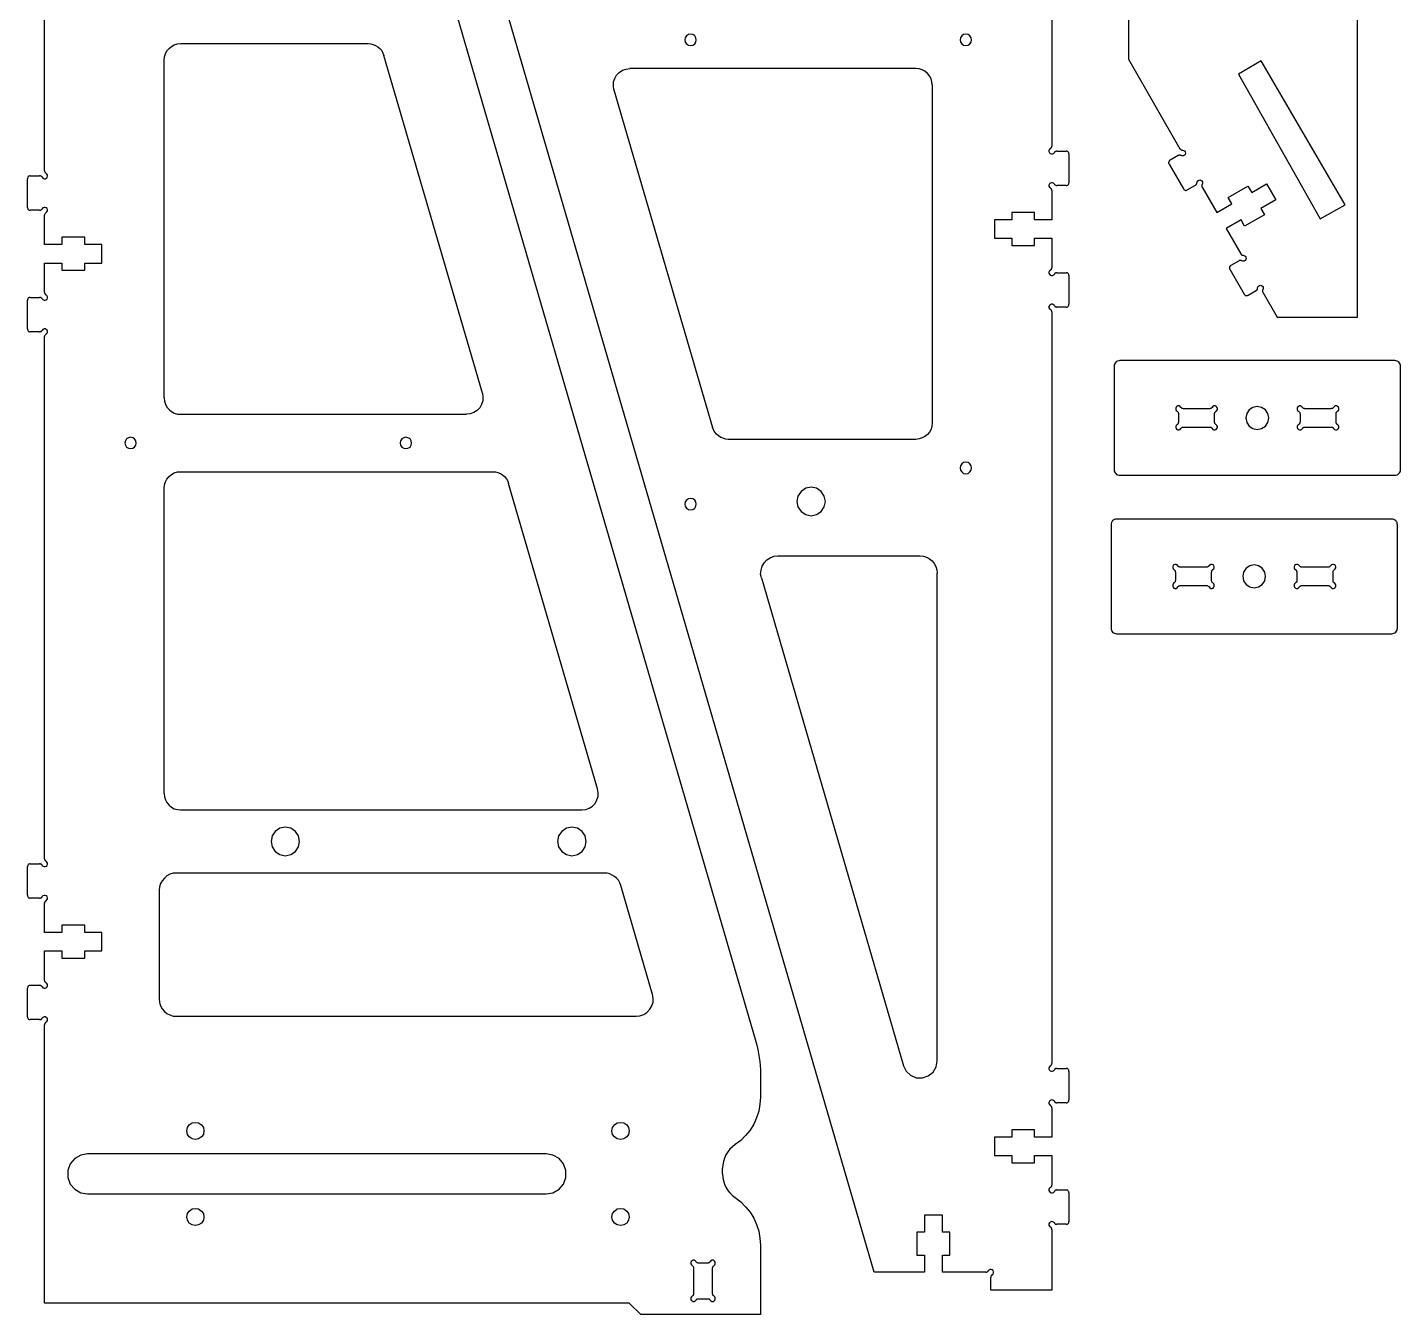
# Model space of a CAD drawing. Header units: inches. Extents: x 205 to 851, y 195 to 660.
# Drawn here: x 592.1 to 831.7, y 204.2 to 428.6 of the extents above; entities that cross this region are included whole.
import ezdxf

# ---------------------------------------------------------------- set-up
doc = ezdxf.new("R2010")
doc.units = ezdxf.units.IN
doc.header["$MEASUREMENT"] = 0
doc.layers.add('Capa 1', color=7, linetype='Continuous')

msp = doc.modelspace()

# ---------------------------------------------------------------- linework, layer by layer
at = {"layer": 'Capa 1', "color": 7, "lineweight": 25, "true_color": 0xffffff}
for points in [[(626.11, 571.11), (719.21, 251.78)], [(595.1, 403.65), (595.1, 534.71)], [(739.85, 211.53), (646.75, 530.86)], [(770.82, 499), (770.82, 407.95)], [(824.19, 378.11), (824.19, 438.47)], [(784.19, 433.63), (784.19, 423.12)], [(707.81, 425.49), (708.17, 425.56), (708.52, 425.77), (708.73, 426.08), (708.8, 426.47), (708.73, 426.86), (708.52, 427.18), (708.17, 427.39), (707.81, 427.46), (707.43, 427.39), (707.11, 427.18), (706.86, 426.86), (706.79, 426.47), (706.86, 426.08), (707.11, 425.77), (707.43, 425.56), (707.81, 425.49)], [(755.83, 425.49), (756.21, 425.56), (756.53, 425.77), (756.74, 426.08), (756.81, 426.47), (756.74, 426.86), (756.53, 427.18), (756.21, 427.39), (755.83, 427.46), (755.44, 427.39), (755.12, 427.18), (754.91, 426.86), (754.84, 426.47), (754.91, 426.08), (755.12, 425.77), (755.44, 425.56), (755.83, 425.49)], [(615.95, 422.98), (616.02, 423.51), (616.16, 424.07), (616.44, 424.57), (616.8, 424.99), (617.22, 425.34), (617.71, 425.63), (618.28, 425.77), (618.81, 425.84)], [(618.81, 425.84), (651.55, 425.84)], [(651.55, 425.84), (652, 425.8), (652.43, 425.7), (652.85, 425.49), (653.24, 425.27), (653.59, 424.96), (653.91, 424.6), (654.12, 424.18), (654.3, 423.76)], [(615.95, 364.03), (615.95, 422.98)], [(671.48, 364.84), (654.3, 423.76)], [(784.19, 423.12), (793.19, 407.49)], [(807.37, 422.8), (803.38, 420.51)], [(822.04, 397.69), (807.37, 422.8)], [(694.44, 417.79), (694.34, 418.47), (694.37, 419.14), (694.58, 419.77), (694.9, 420.33), (695.36, 420.79), (695.92, 421.18), (696.56, 421.39), (697.19, 421.46)], [(747.11, 421.46), (697.19, 421.46)], [(749.97, 418.61), (749.9, 419.17), (749.76, 419.7), (749.48, 420.19), (749.12, 420.62), (748.7, 421), (748.21, 421.25), (747.68, 421.43), (747.11, 421.46)], [(803.38, 420.51), (817.67, 395.25)], [(694.44, 417.79), (711.62, 358.88)], [(749.97, 418.61), (749.97, 359.69)], [(770.57, 407.49), (770.43, 407.39), (770.33, 407.18), (770.33, 407), (770.4, 406.79), (770.54, 406.65), (770.75, 406.58), (770.96, 406.58), (771.14, 406.68), (771.28, 406.82)], [(770.57, 407.49), (770.64, 407.53), (770.68, 407.6), (770.71, 407.63), (770.75, 407.71), (770.78, 407.74), (770.82, 407.81), (770.82, 407.88), (770.82, 407.95)], [(793.19, 407.49), (793.22, 407.46), (793.29, 407.39), (793.33, 407.35), (793.4, 407.32), (793.43, 407.28), (793.5, 407.25), (793.57, 407.25), (793.64, 407.25)], [(771.7, 407.07), (771.63, 407.07), (771.56, 407.07), (771.49, 407.03), (771.45, 407), (771.38, 406.96), (771.35, 406.93), (771.31, 406.89), (771.28, 406.82)], [(771.7, 407.07), (773.32, 407.07)], [(773.82, 406.58), (773.82, 406.68), (773.78, 406.75), (773.75, 406.86), (773.68, 406.93), (773.61, 407), (773.54, 407.03), (773.43, 407.07), (773.32, 407.07)], [(773.82, 406.58), (773.82, 401.57)], [(791.46, 405.48), (791.39, 405.45), (791.32, 405.38), (791.28, 405.27), (791.25, 405.2), (791.21, 405.09), (791.21, 404.99), (791.25, 404.92), (791.28, 404.81)], [(792.87, 406.33), (791.46, 405.48)], [(793.4, 406.33), (793.33, 406.33), (793.26, 406.36), (793.19, 406.36), (793.12, 406.36), (793.08, 406.36), (793.01, 406.36), (792.94, 406.33), (792.87, 406.33)], [(793.64, 407.25), (793.82, 407.21), (794, 407.11), (794.1, 406.93), (794.14, 406.72), (794.07, 406.51), (793.96, 406.36), (793.79, 406.26), (793.57, 406.26), (793.4, 406.33)], [(592.6, 402.77), (592.49, 402.77), (592.42, 402.73), (592.31, 402.7), (592.24, 402.63), (592.17, 402.55), (592.14, 402.45), (592.1, 402.38), (592.1, 402.27)], [(592.6, 402.77), (594.22, 402.77)], [(594.68, 402.52), (594.64, 402.59), (594.57, 402.63), (594.54, 402.66), (594.47, 402.7), (594.43, 402.73), (594.36, 402.77), (594.29, 402.77), (594.22, 402.77)], [(594.68, 402.52), (594.78, 402.38), (594.99, 402.27), (595.17, 402.27), (595.38, 402.34), (595.52, 402.48), (595.59, 402.7), (595.59, 402.87), (595.49, 403.08), (595.35, 403.19)], [(595.1, 403.65), (595.1, 403.58), (595.1, 403.51), (595.14, 403.44), (595.17, 403.4), (595.21, 403.33), (595.24, 403.3), (595.28, 403.22), (595.35, 403.19)], [(791.28, 404.81), (793.79, 400.47)], [(592.1, 397.26), (592.1, 402.27)], [(771.28, 401.32), (771.14, 401.46), (770.96, 401.57), (770.75, 401.57), (770.54, 401.5), (770.4, 401.36), (770.33, 401.14), (770.33, 400.97), (770.43, 400.79), (770.57, 400.65)], [(770.82, 400.19), (770.82, 400.26), (770.82, 400.33), (770.78, 400.4), (770.75, 400.47), (770.71, 400.51), (770.68, 400.54), (770.64, 400.61), (770.57, 400.65)], [(770.82, 400.19), (770.82, 395.08)], [(771.28, 401.32), (771.31, 401.28), (771.35, 401.21), (771.38, 401.18), (771.45, 401.14), (771.49, 401.11), (771.56, 401.07), (771.63, 401.07), (771.7, 401.07)], [(773.32, 401.07), (771.7, 401.07)], [(773.32, 401.07), (773.43, 401.07), (773.54, 401.11), (773.61, 401.14), (773.68, 401.21), (773.75, 401.28), (773.78, 401.39), (773.82, 401.46), (773.82, 401.57)], [(793.79, 400.47), (793.86, 400.4), (793.93, 400.33), (794, 400.3), (794.1, 400.26), (794.17, 400.23), (794.28, 400.23), (794.38, 400.26), (794.46, 400.3)], [(794.46, 400.3), (795.87, 401.11)], [(795.87, 401.11), (795.94, 401.14), (795.97, 401.21), (796.04, 401.25), (796.08, 401.28), (796.08, 401.36), (796.11, 401.43), (796.11, 401.5), (796.11, 401.57)], [(796.11, 401.57), (796.18, 401.74), (796.29, 401.92), (796.47, 402.03), (796.64, 402.06), (796.85, 401.99), (797.03, 401.88), (797.1, 401.71), (797.14, 401.5), (797.07, 401.28)], [(797.07, 401.28), (797.03, 401.25), (797.03, 401.18), (797, 401.11), (797, 401.04), (797, 401), (797.03, 400.93), (797.03, 400.86), (797.07, 400.79)], [(797.07, 400.79), (799.64, 396.35)], [(801.58, 398.96), (805.04, 400.97)], [(805.04, 400.97), (805.71, 399.84)], [(805.71, 399.84), (808.28, 401.36)], [(808.28, 401.36), (809.91, 398.57)], [(799.64, 396.35), (802.22, 397.86)], [(802.22, 397.86), (801.58, 398.96)], [(809.91, 398.57), (807.3, 397.09)], [(592.1, 397.26), (592.1, 397.16), (592.14, 397.09), (592.17, 396.98), (592.24, 396.91), (592.31, 396.84), (592.42, 396.8), (592.49, 396.77), (592.6, 396.77)], [(594.22, 396.77), (592.6, 396.77)], [(594.22, 396.77), (594.29, 396.77), (594.36, 396.8), (594.43, 396.8), (594.47, 396.84), (594.54, 396.87), (594.57, 396.91), (594.64, 396.98), (594.68, 397.02)], [(595.35, 396.35), (595.49, 396.49), (595.59, 396.66), (595.59, 396.84), (595.52, 397.05), (595.38, 397.19), (595.17, 397.26), (594.99, 397.26), (594.78, 397.16), (594.68, 397.02)], [(595.35, 396.35), (595.28, 396.31), (595.24, 396.24), (595.21, 396.2), (595.17, 396.17), (595.14, 396.1), (595.1, 396.03), (595.1, 395.96), (595.1, 395.89)], [(595.1, 390.77), (595.1, 395.89)], [(763.83, 396.35), (763.83, 395.08)], [(767.82, 396.35), (763.83, 396.35)], [(767.82, 395.08), (767.82, 396.35)], [(807.93, 395.99), (804.47, 393.98)], [(807.3, 397.09), (807.93, 395.99)], [(817.67, 395.25), (822.04, 397.69)], [(760.84, 395.08), (760.84, 391.87)], [(763.83, 395.08), (760.84, 395.08)], [(770.82, 395.08), (767.82, 395.08)], [(803.84, 395.08), (801.23, 393.59)], [(801.23, 393.59), (803.8, 389.15)], [(804.47, 393.98), (803.84, 395.08)], [(598.1, 390.77), (595.1, 390.77)], [(598.1, 392.04), (598.1, 390.77)], [(602.09, 392.04), (598.1, 392.04)], [(602.09, 390.77), (602.09, 392.04)], [(605.08, 390.77), (602.09, 390.77)], [(605.08, 387.56), (605.08, 390.77)], [(760.84, 391.87), (763.83, 391.87)], [(763.83, 391.87), (763.83, 390.6)], [(763.83, 390.6), (767.82, 390.6)], [(767.82, 391.87), (770.82, 391.87)], [(767.82, 390.6), (767.82, 391.87)], [(770.82, 391.87), (770.82, 386.75)], [(803.8, 389.15), (803.84, 389.08), (803.87, 389.04), (803.91, 388.97), (803.98, 388.94), (804.05, 388.94), (804.09, 388.9), (804.16, 388.9), (804.23, 388.9)], [(804.23, 388.9), (804.44, 388.83), (804.58, 388.73), (804.69, 388.55), (804.72, 388.37), (804.69, 388.16), (804.54, 388.02), (804.37, 387.91), (804.16, 387.88), (803.98, 387.95)], [(595.1, 387.56), (598.1, 387.56)], [(595.1, 382.45), (595.1, 387.56)], [(598.1, 387.56), (598.1, 386.29)], [(598.1, 386.29), (602.09, 386.29)], [(602.09, 387.56), (605.08, 387.56)], [(602.09, 386.29), (602.09, 387.56)], [(770.57, 386.29), (770.43, 386.19), (770.33, 385.97), (770.33, 385.8), (770.4, 385.59), (770.54, 385.44), (770.75, 385.37), (770.96, 385.37), (771.14, 385.48), (771.28, 385.62)], [(770.57, 386.29), (770.64, 386.33), (770.68, 386.4), (770.71, 386.43), (770.75, 386.5), (770.78, 386.54), (770.82, 386.61), (770.82, 386.68), (770.82, 386.75)], [(771.7, 385.87), (771.63, 385.87), (771.56, 385.87), (771.49, 385.83), (771.45, 385.8), (771.38, 385.76), (771.35, 385.73), (771.31, 385.69), (771.28, 385.62)], [(771.7, 385.87), (773.32, 385.87)], [(773.82, 385.37), (773.82, 385.48), (773.78, 385.55), (773.75, 385.66), (773.68, 385.73), (773.61, 385.8), (773.54, 385.83), (773.43, 385.87), (773.32, 385.87)], [(802.08, 387.14), (801.97, 387.07), (801.93, 387), (801.86, 386.93), (801.83, 386.82), (801.83, 386.75), (801.83, 386.64), (801.83, 386.54), (801.9, 386.47)], [(801.9, 386.47), (804.37, 382.13)], [(803.49, 387.95), (802.08, 387.14)], [(803.98, 387.95), (803.91, 387.98), (803.87, 388.02), (803.8, 388.02), (803.73, 388.02), (803.66, 388.02), (803.59, 388.02), (803.52, 387.98), (803.49, 387.95)], [(773.82, 385.37), (773.82, 380.37)], [(806.73, 383.19), (806.77, 383.4), (806.87, 383.54), (807.05, 383.65), (807.26, 383.68), (807.44, 383.65), (807.61, 383.5), (807.72, 383.33), (807.72, 383.12), (807.65, 382.94)], [(592.6, 381.56), (592.49, 381.56), (592.42, 381.53), (592.31, 381.49), (592.24, 381.42), (592.17, 381.35), (592.14, 381.25), (592.1, 381.18), (592.1, 381.07)], [(592.1, 376.06), (592.1, 381.07)], [(592.6, 381.56), (594.22, 381.56)], [(594.68, 381.32), (594.64, 381.39), (594.57, 381.42), (594.54, 381.46), (594.47, 381.49), (594.43, 381.53), (594.36, 381.56), (594.29, 381.56), (594.22, 381.56)], [(594.68, 381.32), (594.78, 381.18), (594.99, 381.07), (595.17, 381.07), (595.38, 381.14), (595.52, 381.28), (595.59, 381.49), (595.59, 381.67), (595.49, 381.88), (595.35, 381.99)], [(595.1, 382.45), (595.1, 382.38), (595.1, 382.31), (595.14, 382.23), (595.17, 382.2), (595.21, 382.13), (595.24, 382.09), (595.28, 382.02), (595.35, 381.99)], [(804.37, 382.13), (804.44, 382.06), (804.51, 381.99), (804.58, 381.92), (804.69, 381.88), (804.79, 381.88), (804.9, 381.88), (804.97, 381.92), (805.07, 381.95)], [(805.07, 381.95), (806.49, 382.76)], [(806.49, 382.76), (806.52, 382.8), (806.59, 382.83), (806.63, 382.87), (806.66, 382.94), (806.7, 383.01), (806.7, 383.05), (806.73, 383.12), (806.73, 383.19)], [(807.65, 382.94), (807.65, 382.87), (807.61, 382.83), (807.61, 382.76), (807.58, 382.69), (807.61, 382.62), (807.61, 382.55), (807.65, 382.48), (807.65, 382.45)], [(807.65, 382.45), (810.15, 378.11)], [(771.28, 380.12), (771.14, 380.26), (770.96, 380.37), (770.75, 380.37), (770.54, 380.29), (770.4, 380.15), (770.33, 379.98), (770.33, 379.77), (770.43, 379.59), (770.57, 379.45)], [(770.82, 379.02), (770.82, 379.06), (770.82, 379.13), (770.78, 379.2), (770.75, 379.27), (770.71, 379.31), (770.68, 379.38), (770.64, 379.41), (770.57, 379.45)], [(770.82, 379.02), (770.82, 247.93)], [(771.28, 380.12), (771.31, 380.08), (771.35, 380.01), (771.38, 379.98), (771.45, 379.94), (771.49, 379.91), (771.56, 379.91), (771.63, 379.87), (771.7, 379.87)], [(773.32, 379.87), (771.7, 379.87)], [(773.32, 379.87), (773.43, 379.87), (773.54, 379.91), (773.61, 379.94), (773.68, 380.01), (773.75, 380.08), (773.78, 380.19), (773.82, 380.26), (773.82, 380.37)], [(810.15, 378.11), (824.19, 378.11)], [(592.1, 376.06), (592.1, 375.96), (592.14, 375.88), (592.17, 375.78), (592.24, 375.71), (592.31, 375.64), (592.42, 375.6), (592.49, 375.57), (592.6, 375.57)], [(594.22, 375.57), (592.6, 375.57)], [(594.22, 375.57), (594.29, 375.57), (594.36, 375.6), (594.43, 375.6), (594.47, 375.64), (594.54, 375.67), (594.57, 375.71), (594.64, 375.78), (594.68, 375.81)], [(595.35, 375.14), (595.49, 375.28), (595.59, 375.46), (595.59, 375.67), (595.52, 375.85), (595.38, 375.99), (595.17, 376.06), (594.99, 376.06), (594.78, 375.96), (594.68, 375.81)], [(595.35, 375.14), (595.28, 375.11), (595.24, 375.07), (595.21, 375), (595.17, 374.97), (595.14, 374.9), (595.1, 374.83), (595.1, 374.76), (595.1, 374.72)], [(595.1, 283.63), (595.1, 374.72)], [(782.67, 370.56), (782.5, 370.52), (782.28, 370.45), (782.11, 370.38), (781.97, 370.24), (781.86, 370.1), (781.76, 369.92), (781.68, 369.75), (781.68, 369.53)], [(781.68, 369.53), (781.68, 351.54)], [(830.69, 370.56), (782.67, 370.56)], [(831.67, 369.53), (831.67, 369.75), (831.6, 369.92), (831.5, 370.1), (831.39, 370.24), (831.22, 370.38), (831.07, 370.45), (830.86, 370.52), (830.69, 370.56)], [(831.67, 351.54), (831.67, 369.53)], [(671.48, 364.84), (671.58, 364.17), (671.55, 363.54), (671.34, 362.9), (671.02, 362.3), (670.56, 361.84), (670, 361.46), (669.36, 361.24), (668.73, 361.17)], [(615.95, 364.03), (616.02, 363.47), (616.16, 362.94), (616.44, 362.44), (616.8, 362.02), (617.22, 361.67), (617.71, 361.39), (618.28, 361.21), (618.81, 361.17)], [(793.36, 362.37), (793.22, 362.55), (793.04, 362.62), (792.83, 362.62), (792.66, 362.55), (792.52, 362.41), (792.44, 362.23), (792.44, 362.02), (792.52, 361.84), (792.69, 361.7)], [(793.79, 362.13), (793.71, 362.16), (793.68, 362.16), (793.61, 362.16), (793.54, 362.2), (793.5, 362.23), (793.43, 362.3), (793.4, 362.34), (793.36, 362.37)], [(798.37, 362.13), (793.79, 362.13)], [(798.79, 362.37), (798.76, 362.34), (798.72, 362.3), (798.65, 362.23), (798.62, 362.2), (798.55, 362.16), (798.48, 362.16), (798.44, 362.16), (798.37, 362.13)], [(799.47, 361.7), (799.64, 361.84), (799.71, 362.02), (799.71, 362.23), (799.64, 362.41), (799.5, 362.55), (799.32, 362.62), (799.11, 362.62), (798.94, 362.55), (798.79, 362.37)], [(808.67, 360.54), (808.53, 361.32), (808.11, 361.95), (807.44, 362.37), (806.66, 362.55), (805.92, 362.37), (805.25, 361.95), (804.83, 361.32), (804.69, 360.54), (804.83, 359.76), (805.25, 359.13), (805.92, 358.7), (806.66, 358.53), (807.44, 358.7), (808.11, 359.13), (808.53, 359.76), (808.67, 360.54)], [(814.56, 362.37), (814.42, 362.55), (814.25, 362.62), (814.03, 362.62), (813.86, 362.55), (813.72, 362.41), (813.65, 362.23), (813.65, 362.02), (813.72, 361.84), (813.89, 361.7)], [(814.99, 362.13), (814.92, 362.16), (814.85, 362.16), (814.81, 362.16), (814.74, 362.2), (814.71, 362.23), (814.63, 362.3), (814.6, 362.34), (814.56, 362.37)], [(819.57, 362.13), (814.99, 362.13)], [(820, 362.37), (819.96, 362.34), (819.93, 362.3), (819.86, 362.23), (819.82, 362.2), (819.75, 362.16), (819.68, 362.16), (819.61, 362.16), (819.57, 362.13)], [(820.67, 361.7), (820.84, 361.84), (820.91, 362.02), (820.91, 362.23), (820.84, 362.41), (820.7, 362.55), (820.53, 362.62), (820.31, 362.62), (820.14, 362.55), (820, 362.37)], [(618.81, 361.17), (668.73, 361.17)], [(749.97, 359.69), (749.9, 359.13), (749.76, 358.6), (749.48, 358.07), (749.12, 357.65), (748.7, 357.29), (748.21, 357.05), (747.68, 356.87), (747.11, 356.8)], [(792.69, 359.37), (792.52, 359.23), (792.44, 359.06), (792.44, 358.85), (792.52, 358.67), (792.66, 358.53), (792.83, 358.46), (793.04, 358.46), (793.22, 358.53), (793.36, 358.7)], [(792.69, 361.7), (792.73, 361.67), (792.8, 361.63), (792.83, 361.56), (792.87, 361.53), (792.9, 361.46), (792.9, 361.42), (792.94, 361.35), (792.94, 361.28)], [(792.94, 359.8), (792.94, 359.73), (792.9, 359.69), (792.9, 359.62), (792.87, 359.55), (792.83, 359.52), (792.8, 359.45), (792.73, 359.41), (792.69, 359.37)], [(792.94, 361.28), (792.94, 359.8)], [(798.79, 358.7), (798.94, 358.53), (799.11, 358.46), (799.32, 358.46), (799.5, 358.53), (799.64, 358.67), (799.71, 358.85), (799.71, 359.06), (799.64, 359.23), (799.47, 359.37)], [(799.22, 361.28), (799.22, 361.35), (799.25, 361.42), (799.25, 361.46), (799.29, 361.53), (799.32, 361.56), (799.36, 361.63), (799.43, 361.67), (799.47, 361.7)], [(799.22, 359.8), (799.22, 361.28)], [(799.47, 359.37), (799.43, 359.41), (799.36, 359.45), (799.32, 359.52), (799.29, 359.55), (799.25, 359.62), (799.25, 359.69), (799.22, 359.73), (799.22, 359.8)], [(813.89, 359.37), (813.72, 359.23), (813.65, 359.06), (813.65, 358.85), (813.72, 358.67), (813.86, 358.53), (814.03, 358.46), (814.25, 358.46), (814.42, 358.53), (814.56, 358.7)], [(813.89, 361.7), (813.93, 361.67), (813.96, 361.63), (814.03, 361.56), (814.07, 361.53), (814.11, 361.46), (814.11, 361.42), (814.11, 361.35), (814.14, 361.28)], [(814.14, 359.8), (814.11, 359.73), (814.11, 359.69), (814.11, 359.62), (814.07, 359.55), (814.03, 359.52), (813.96, 359.45), (813.93, 359.41), (813.89, 359.37)], [(814.14, 361.28), (814.14, 359.8)], [(820, 358.7), (820.14, 358.53), (820.31, 358.46), (820.53, 358.46), (820.7, 358.53), (820.84, 358.67), (820.91, 358.85), (820.91, 359.06), (820.84, 359.23), (820.67, 359.37)], [(820.42, 361.28), (820.42, 361.35), (820.46, 361.42), (820.46, 361.46), (820.49, 361.53), (820.53, 361.56), (820.56, 361.63), (820.63, 361.67), (820.67, 361.7)], [(820.42, 359.8), (820.42, 361.28)], [(820.67, 359.37), (820.63, 359.41), (820.56, 359.45), (820.53, 359.52), (820.49, 359.55), (820.46, 359.62), (820.46, 359.69), (820.42, 359.73), (820.42, 359.8)], [(610.09, 357.19), (609.71, 357.08), (609.39, 356.87), (609.18, 356.55), (609.11, 356.16), (609.18, 355.78), (609.39, 355.46), (609.71, 355.25), (610.09, 355.18), (610.48, 355.25), (610.8, 355.46), (611.01, 355.78), (611.08, 356.16), (611.01, 356.55), (610.8, 356.87), (610.48, 357.08), (610.09, 357.19)], [(658.14, 357.19), (657.75, 357.08), (657.4, 356.87), (657.19, 356.55), (657.12, 356.16), (657.19, 355.78), (657.4, 355.46), (657.75, 355.25), (658.14, 355.18), (658.49, 355.25), (658.85, 355.46), (659.06, 355.78), (659.13, 356.16), (659.06, 356.55), (658.85, 356.87), (658.49, 357.08), (658.14, 357.19)], [(714.37, 356.8), (713.92, 356.83), (713.49, 356.98), (713.07, 357.15), (712.68, 357.4), (712.33, 357.68), (712.05, 358.03), (711.8, 358.46), (711.62, 358.88)], [(793.36, 358.7), (793.4, 358.74), (793.43, 358.81), (793.5, 358.85), (793.54, 358.88), (793.61, 358.92), (793.68, 358.92), (793.71, 358.95), (793.79, 358.95)], [(793.79, 358.95), (798.37, 358.95)], [(798.37, 358.95), (798.44, 358.95), (798.48, 358.92), (798.55, 358.92), (798.62, 358.88), (798.65, 358.85), (798.72, 358.81), (798.76, 358.74), (798.79, 358.7)], [(814.56, 358.7), (814.6, 358.74), (814.63, 358.81), (814.71, 358.85), (814.74, 358.88), (814.81, 358.92), (814.85, 358.92), (814.92, 358.95), (814.99, 358.95)], [(814.99, 358.95), (819.57, 358.95)], [(819.57, 358.95), (819.61, 358.95), (819.68, 358.92), (819.75, 358.92), (819.82, 358.88), (819.86, 358.85), (819.93, 358.81), (819.96, 358.74), (820, 358.7)], [(747.11, 356.8), (714.37, 356.8)], [(755.83, 350.8), (756.21, 350.87), (756.53, 351.12), (756.74, 351.44), (756.81, 351.83), (756.74, 352.21), (756.53, 352.53), (756.21, 352.74), (755.83, 352.81), (755.44, 352.74), (755.12, 352.53), (754.91, 352.21), (754.84, 351.83), (754.91, 351.44), (755.12, 351.12), (755.44, 350.87), (755.83, 350.8)], [(615.95, 348.3), (616.02, 348.86), (616.16, 349.39), (616.44, 349.88), (616.8, 350.34), (617.22, 350.7), (617.71, 350.94), (618.28, 351.12), (618.81, 351.16)], [(618.81, 351.16), (673.31, 351.16)], [(673.31, 351.16), (673.77, 351.12), (674.19, 351.01), (674.62, 350.84), (675.01, 350.59), (675.36, 350.31), (675.68, 349.92), (675.89, 349.53), (676.06, 349.11)], [(781.68, 351.54), (781.68, 351.33), (781.76, 351.16), (781.86, 350.98), (781.97, 350.84), (782.11, 350.7), (782.28, 350.63), (782.5, 350.56), (782.67, 350.56)], [(782.67, 350.56), (830.69, 350.56)], [(830.69, 350.56), (830.86, 350.56), (831.07, 350.63), (831.22, 350.7), (831.39, 350.84), (831.5, 350.98), (831.6, 351.16), (831.67, 351.33), (831.67, 351.54)], [(615.95, 295.03), (615.95, 348.3)], [(691.59, 295.84), (676.06, 349.11)], [(728.84, 343.46), (729.79, 343.68), (730.6, 344.21), (731.13, 345.02), (731.34, 345.97), (731.13, 346.92), (730.6, 347.73), (729.79, 348.3), (728.84, 348.47), (727.89, 348.3), (727.07, 347.73), (726.51, 346.92), (726.33, 345.97), (726.51, 345.02), (727.07, 344.21), (727.89, 343.68), (728.84, 343.46)], [(707.81, 344.49), (708.17, 344.59), (708.52, 344.81), (708.73, 345.12), (708.8, 345.51), (708.73, 345.9), (708.52, 346.22), (708.17, 346.43), (707.81, 346.5), (707.43, 346.43), (707.11, 346.22), (706.86, 345.9), (706.79, 345.51), (706.86, 345.12), (707.11, 344.81), (707.43, 344.59), (707.81, 344.49)], [(782.14, 342.9), (781.93, 342.9), (781.76, 342.83), (781.58, 342.72), (781.44, 342.62), (781.3, 342.44), (781.23, 342.3), (781.16, 342.09), (781.16, 341.91)], [(830.16, 342.9), (782.14, 342.9)], [(831.14, 341.91), (831.11, 342.09), (831.07, 342.3), (830.97, 342.44), (830.86, 342.62), (830.69, 342.72), (830.51, 342.83), (830.33, 342.9), (830.16, 342.9)], [(781.16, 341.91), (781.16, 323.89)], [(831.14, 323.89), (831.14, 341.91)], [(720.16, 332.63), (720.02, 333.3), (720.09, 334.01), (720.27, 334.68), (720.62, 335.28), (721.11, 335.77), (721.68, 336.16), (722.35, 336.41), (723.02, 336.48)], [(723.02, 336.48), (747.82, 336.48)], [(747.82, 336.48), (748.42, 336.41), (748.98, 336.23), (749.51, 335.95), (749.93, 335.6), (750.32, 335.14), (750.61, 334.61), (750.78, 334.05), (750.82, 333.48)], [(750.82, 248.39), (750.82, 333.48)], [(792.83, 334.75), (792.69, 334.89), (792.52, 335), (792.3, 335), (792.13, 334.93), (791.99, 334.79), (791.92, 334.57), (791.92, 334.4), (791.99, 334.22), (792.13, 334.08)], [(792.13, 334.08), (792.2, 334.05), (792.23, 333.97), (792.3, 333.94), (792.34, 333.9), (792.34, 333.83), (792.37, 333.76), (792.37, 333.69), (792.41, 333.62)], [(792.41, 333.62), (792.41, 332.18)], [(793.26, 334.5), (793.19, 334.5), (793.12, 334.5), (793.08, 334.54), (793.01, 334.57), (792.94, 334.61), (792.9, 334.64), (792.87, 334.72), (792.83, 334.75)], [(797.84, 334.5), (793.26, 334.5)], [(798.27, 334.75), (798.23, 334.72), (798.19, 334.64), (798.12, 334.61), (798.09, 334.57), (798.02, 334.54), (797.95, 334.5), (797.88, 334.5), (797.84, 334.5)], [(798.94, 334.08), (799.11, 334.22), (799.18, 334.4), (799.18, 334.57), (799.11, 334.79), (798.97, 334.93), (798.79, 335), (798.58, 335), (798.41, 334.89), (798.27, 334.75)], [(798.69, 333.62), (798.69, 333.69), (798.72, 333.76), (798.72, 333.83), (798.76, 333.9), (798.79, 333.94), (798.83, 333.97), (798.9, 334.05), (798.94, 334.08)], [(798.69, 332.18), (798.69, 333.62)], [(808.14, 332.92), (808, 333.66), (807.54, 334.33), (806.91, 334.75), (806.13, 334.89), (805.39, 334.75), (804.72, 334.33), (804.3, 333.66), (804.16, 332.92), (804.3, 332.14), (804.72, 331.51), (805.39, 331.05), (806.13, 330.91), (806.91, 331.05), (807.54, 331.51), (808, 332.14), (808.14, 332.92)], [(814.03, 334.75), (813.89, 334.89), (813.72, 335), (813.51, 335), (813.33, 334.93), (813.19, 334.79), (813.12, 334.57), (813.12, 334.4), (813.19, 334.22), (813.33, 334.08)], [(813.33, 334.08), (813.4, 334.05), (813.43, 333.97), (813.51, 333.94), (813.54, 333.9), (813.54, 333.83), (813.58, 333.76), (813.58, 333.69), (813.58, 333.62)], [(813.58, 333.62), (813.58, 332.18)], [(814.46, 334.5), (814.39, 334.5), (814.32, 334.5), (814.28, 334.54), (814.21, 334.57), (814.14, 334.61), (814.11, 334.64), (814.07, 334.72), (814.03, 334.75)], [(819.04, 334.5), (814.46, 334.5)], [(819.47, 334.75), (819.43, 334.72), (819.4, 334.64), (819.33, 334.61), (819.29, 334.57), (819.22, 334.54), (819.15, 334.5), (819.08, 334.5), (819.04, 334.5)], [(820.14, 334.08), (820.28, 334.22), (820.38, 334.4), (820.38, 334.57), (820.31, 334.79), (820.17, 334.93), (820, 335), (819.78, 335), (819.61, 334.89), (819.47, 334.75)], [(819.89, 333.62), (819.89, 333.69), (819.93, 333.76), (819.93, 333.83), (819.96, 333.9), (820, 333.94), (820.03, 333.97), (820.1, 334.05), (820.14, 334.08)], [(819.89, 332.18), (819.89, 333.62)], [(720.16, 332.63), (744.96, 247.54)], [(792.13, 331.75), (791.99, 331.61), (791.92, 331.43), (791.92, 331.22), (791.99, 331.01), (792.13, 330.87), (792.3, 330.8), (792.52, 330.8), (792.69, 330.91), (792.83, 331.05)], [(792.41, 332.18), (792.37, 332.11), (792.37, 332.03), (792.34, 331.96), (792.34, 331.93), (792.3, 331.86), (792.23, 331.82), (792.2, 331.79), (792.13, 331.75)], [(792.83, 331.05), (792.87, 331.12), (792.9, 331.15), (792.94, 331.19), (793.01, 331.22), (793.08, 331.26), (793.12, 331.29), (793.19, 331.29), (793.26, 331.29)], [(793.26, 331.29), (797.84, 331.29)], [(797.84, 331.29), (797.88, 331.29), (797.95, 331.29), (798.02, 331.26), (798.09, 331.22), (798.12, 331.19), (798.19, 331.15), (798.23, 331.12), (798.27, 331.05)], [(798.27, 331.05), (798.41, 330.91), (798.58, 330.8), (798.79, 330.8), (798.97, 330.87), (799.11, 331.01), (799.18, 331.22), (799.18, 331.43), (799.11, 331.61), (798.94, 331.75)], [(798.94, 331.75), (798.9, 331.79), (798.83, 331.82), (798.79, 331.86), (798.76, 331.93), (798.72, 331.96), (798.72, 332.03), (798.69, 332.11), (798.69, 332.18)], [(813.33, 331.75), (813.19, 331.61), (813.12, 331.43), (813.12, 331.22), (813.19, 331.01), (813.33, 330.87), (813.51, 330.8), (813.72, 330.8), (813.89, 330.91), (814.03, 331.05)], [(813.58, 332.18), (813.58, 332.11), (813.58, 332.03), (813.54, 331.96), (813.54, 331.93), (813.51, 331.86), (813.43, 331.82), (813.4, 331.79), (813.33, 331.75)], [(814.03, 331.05), (814.07, 331.12), (814.11, 331.15), (814.14, 331.19), (814.21, 331.22), (814.28, 331.26), (814.32, 331.29), (814.39, 331.29), (814.46, 331.29)], [(814.46, 331.29), (819.04, 331.29)], [(819.04, 331.29), (819.08, 331.29), (819.15, 331.29), (819.22, 331.26), (819.29, 331.22), (819.33, 331.19), (819.4, 331.15), (819.43, 331.12), (819.47, 331.05)], [(819.47, 331.05), (819.61, 330.91), (819.78, 330.8), (820, 330.8), (820.17, 330.87), (820.31, 331.01), (820.38, 331.22), (820.38, 331.43), (820.28, 331.61), (820.14, 331.75)], [(820.14, 331.75), (820.1, 331.79), (820.03, 331.82), (820, 331.86), (819.96, 331.93), (819.93, 331.96), (819.93, 332.03), (819.89, 332.11), (819.89, 332.18)], [(781.16, 323.89), (781.16, 323.71), (781.23, 323.53), (781.3, 323.36), (781.44, 323.18), (781.58, 323.07), (781.76, 322.97), (781.93, 322.93), (782.14, 322.9)], [(830.16, 322.9), (830.33, 322.93), (830.51, 322.97), (830.69, 323.07), (830.86, 323.18), (830.97, 323.36), (831.07, 323.53), (831.11, 323.71), (831.14, 323.89)], [(782.14, 322.9), (830.16, 322.9)], [(615.95, 295.03), (616.02, 294.46), (616.16, 293.93), (616.44, 293.44), (616.8, 293.02), (617.22, 292.66), (617.71, 292.38), (618.28, 292.24), (618.81, 292.17)], [(688.83, 292.17), (689.5, 292.24), (690.1, 292.49), (690.67, 292.84), (691.13, 293.3), (691.44, 293.9), (691.66, 294.53), (691.69, 295.17), (691.59, 295.84)], [(618.81, 292.17), (688.83, 292.17)], [(637.08, 289.17), (636.13, 289), (635.32, 288.43), (634.79, 287.62), (634.61, 286.67), (634.79, 285.71), (635.32, 284.9), (636.13, 284.37), (637.08, 284.16), (638.07, 284.37), (638.88, 284.9), (639.41, 285.71), (639.59, 286.67), (639.41, 287.62), (638.88, 288.43), (638.07, 289), (637.08, 289.17)], [(687.11, 289.17), (686.15, 289), (685.34, 288.43), (684.78, 287.62), (684.6, 286.67), (684.78, 285.71), (685.34, 284.9), (686.15, 284.37), (687.11, 284.16), (688.06, 284.37), (688.87, 284.9), (689.4, 285.71), (689.61, 286.67), (689.4, 287.62), (688.87, 288.43), (688.06, 289), (687.11, 289.17)], [(592.6, 282.79), (592.49, 282.75), (592.42, 282.72), (592.31, 282.68), (592.24, 282.61), (592.17, 282.54), (592.14, 282.47), (592.1, 282.36), (592.1, 282.26)], [(592.6, 282.79), (594.22, 282.79)], [(594.68, 282.5), (594.64, 282.57), (594.57, 282.61), (594.54, 282.68), (594.47, 282.72), (594.43, 282.72), (594.36, 282.75), (594.29, 282.75), (594.22, 282.79)], [(594.68, 282.5), (594.78, 282.36), (594.99, 282.29), (595.17, 282.29), (595.38, 282.36), (595.52, 282.5), (595.59, 282.68), (595.59, 282.89), (595.49, 283.07), (595.35, 283.21)], [(595.1, 283.63), (595.1, 283.56), (595.1, 283.49), (595.14, 283.46), (595.17, 283.39), (595.21, 283.32), (595.24, 283.28), (595.28, 283.25), (595.35, 283.21)], [(592.1, 277.28), (592.1, 282.26)], [(618.1, 281.16), (617.5, 281.13), (616.94, 280.95), (616.44, 280.67), (615.99, 280.28), (615.6, 279.82), (615.32, 279.33), (615.14, 278.77), (615.1, 278.17)], [(692.75, 281.16), (618.1, 281.16)], [(695.64, 279.01), (695.47, 279.47), (695.22, 279.89), (694.9, 280.25), (694.55, 280.56), (694.13, 280.81), (693.7, 281.02), (693.24, 281.13), (692.75, 281.16)], [(615.1, 278.17), (615.1, 259.19)], [(701.18, 260), (695.64, 279.01)], [(592.1, 277.28), (592.1, 277.18), (592.14, 277.07), (592.17, 277), (592.24, 276.93), (592.31, 276.86), (592.42, 276.82), (592.49, 276.79), (592.6, 276.75)], [(594.22, 276.75), (592.6, 276.75)], [(594.22, 276.75), (594.29, 276.79), (594.36, 276.79), (594.43, 276.82), (594.47, 276.82), (594.54, 276.86), (594.57, 276.93), (594.64, 276.97), (594.68, 277.04)], [(595.35, 276.33), (595.49, 276.47), (595.59, 276.65), (595.59, 276.86), (595.52, 277.04), (595.38, 277.18), (595.17, 277.25), (594.99, 277.25), (594.78, 277.18), (594.68, 277.04)], [(595.35, 276.33), (595.28, 276.3), (595.24, 276.26), (595.21, 276.22), (595.17, 276.15), (595.14, 276.08), (595.1, 276.05), (595.1, 275.98), (595.1, 275.91)], [(595.1, 270.76), (595.1, 275.91)], [(598.1, 270.76), (595.1, 270.76)], [(598.1, 272.06), (598.1, 270.76)], [(602.09, 272.06), (598.1, 272.06)], [(602.09, 270.76), (602.09, 272.06)], [(605.08, 270.76), (602.09, 270.76)], [(605.08, 267.58), (605.08, 270.76)], [(595.1, 267.58), (598.1, 267.58)], [(595.1, 262.43), (595.1, 267.58)], [(598.1, 267.58), (598.1, 266.31)], [(598.1, 266.31), (602.09, 266.31)], [(602.09, 267.58), (605.08, 267.58)], [(602.09, 266.31), (602.09, 267.58)], [(592.6, 261.58), (592.49, 261.55), (592.42, 261.55), (592.31, 261.48), (592.24, 261.41), (592.17, 261.34), (592.14, 261.27), (592.1, 261.16), (592.1, 261.06)], [(592.6, 261.58), (594.22, 261.58)], [(594.68, 261.3), (594.64, 261.37), (594.57, 261.41), (594.54, 261.48), (594.47, 261.51), (594.43, 261.55), (594.36, 261.55), (594.29, 261.55), (594.22, 261.58)], [(594.68, 261.3), (594.78, 261.16), (594.99, 261.09), (595.17, 261.09), (595.38, 261.16), (595.52, 261.3), (595.59, 261.48), (595.59, 261.69), (595.49, 261.87), (595.35, 262.01)], [(595.1, 262.43), (595.1, 262.36), (595.1, 262.29), (595.14, 262.26), (595.17, 262.18), (595.21, 262.15), (595.24, 262.08), (595.28, 262.04), (595.35, 262.01)], [(592.1, 256.08), (592.1, 261.06)], [(615.1, 259.19), (615.14, 258.59), (615.32, 258.02), (615.6, 257.49), (615.99, 257.03), (616.44, 256.68), (616.94, 256.4), (617.5, 256.22), (618.1, 256.19)], [(698.29, 256.19), (698.96, 256.26), (699.63, 256.47), (700.19, 256.86), (700.69, 257.39), (701.04, 257.99), (701.25, 258.62), (701.29, 259.33), (701.18, 260)], [(592.1, 256.08), (592.1, 255.98), (592.14, 255.87), (592.17, 255.8), (592.24, 255.73), (592.31, 255.66), (592.42, 255.62), (592.49, 255.59), (592.6, 255.59)], [(594.22, 255.59), (592.6, 255.59)], [(594.22, 255.59), (594.29, 255.59), (594.36, 255.59), (594.43, 255.62), (594.47, 255.62), (594.54, 255.66), (594.57, 255.73), (594.64, 255.76), (594.68, 255.83)], [(595.35, 255.13), (595.49, 255.27), (595.59, 255.45), (595.59, 255.66), (595.52, 255.83), (595.38, 255.98), (595.17, 256.05), (594.99, 256.05), (594.78, 255.98), (594.68, 255.83)], [(595.35, 255.13), (595.28, 255.09), (595.24, 255.06), (595.21, 255.02), (595.17, 254.95), (595.14, 254.88), (595.1, 254.85), (595.1, 254.78), (595.1, 254.71)], [(595.1, 206.16), (595.1, 254.71)], [(618.1, 256.19), (698.29, 256.19)], [(719.21, 251.78), (719.38, 251.11), (719.53, 250.4), (719.67, 249.7), (719.77, 248.99), (719.88, 248.28), (719.95, 247.58), (719.98, 246.87), (719.98, 246.17)], [(744.96, 247.54), (745.42, 246.59), (746.2, 245.89), (747.18, 245.46), (748.24, 245.43), (749.26, 245.78), (750.11, 246.42), (750.64, 247.33), (750.82, 248.39)], [(770.57, 247.51), (770.43, 247.37), (770.33, 247.19), (770.33, 246.98), (770.4, 246.8), (770.54, 246.66), (770.75, 246.59), (770.96, 246.59), (771.14, 246.66), (771.28, 246.84)], [(770.57, 247.51), (770.64, 247.54), (770.68, 247.58), (770.71, 247.65), (770.75, 247.69), (770.78, 247.76), (770.82, 247.83), (770.82, 247.86), (770.82, 247.93)], [(771.7, 247.09), (771.63, 247.09), (771.56, 247.05), (771.49, 247.05), (771.45, 247.02), (771.38, 246.98), (771.35, 246.91), (771.31, 246.87), (771.28, 246.84)], [(771.7, 247.09), (773.32, 247.09)], [(773.82, 246.56), (773.82, 246.66), (773.78, 246.77), (773.75, 246.84), (773.68, 246.91), (773.61, 246.98), (773.54, 247.05), (773.43, 247.05), (773.32, 247.09)], [(719.98, 246.17), (719.98, 242.08)], [(773.82, 246.56), (773.82, 241.58)], [(719.98, 242.08), (719.91, 240.84), (719.7, 239.64), (719.31, 238.48), (718.82, 237.38), (718.18, 236.33), (717.41, 235.37), (716.56, 234.53), (715.57, 233.79)], [(771.28, 241.34), (771.14, 241.48), (770.96, 241.55), (770.75, 241.58), (770.54, 241.48), (770.4, 241.34), (770.33, 241.16), (770.33, 240.95), (770.43, 240.77), (770.57, 240.63)], [(770.82, 240.21), (770.82, 240.28), (770.82, 240.35), (770.78, 240.38), (770.75, 240.45), (770.71, 240.52), (770.68, 240.56), (770.64, 240.59), (770.57, 240.63)], [(770.82, 240.21), (770.82, 235.06)], [(771.28, 241.34), (771.31, 241.26), (771.35, 241.23), (771.38, 241.16), (771.45, 241.12), (771.49, 241.12), (771.56, 241.09), (771.63, 241.09), (771.7, 241.09)], [(773.32, 241.09), (771.7, 241.09)], [(773.32, 241.09), (773.43, 241.09), (773.54, 241.12), (773.61, 241.16), (773.68, 241.23), (773.75, 241.3), (773.78, 241.37), (773.82, 241.48), (773.82, 241.58)], [(621.38, 234.67), (620.82, 234.77), (620.32, 235.13), (620.01, 235.58), (619.9, 236.18), (620.01, 236.75), (620.32, 237.24), (620.82, 237.56), (621.38, 237.67), (621.95, 237.56), (622.44, 237.24), (622.79, 236.75), (622.9, 236.18), (622.79, 235.58), (622.44, 235.13), (621.95, 234.77), (621.38, 234.67)], [(695.61, 234.67), (695.01, 234.77), (694.51, 235.13), (694.2, 235.58), (694.09, 236.18), (694.2, 236.75), (694.51, 237.24), (695.01, 237.56), (695.61, 237.67), (696.17, 237.56), (696.67, 237.24), (696.98, 236.75), (697.09, 236.18), (696.98, 235.58), (696.67, 235.13), (696.17, 234.77), (695.61, 234.67)], [(760.84, 235.06), (760.84, 231.88)], [(763.83, 235.06), (760.84, 235.06)], [(763.83, 236.36), (763.83, 235.06)], [(767.82, 236.36), (763.83, 236.36)], [(767.82, 235.06), (767.82, 236.36)], [(770.82, 235.06), (767.82, 235.06)], [(715.57, 233.79), (715.12, 233.43), (714.66, 232.97), (714.3, 232.52), (713.95, 231.99), (713.7, 231.42), (713.53, 230.86), (713.42, 230.26), (713.39, 229.66)], [(602.58, 232.16), (601.42, 231.95), (600.36, 231.35), (599.58, 230.43), (599.16, 229.27), (599.16, 228.07), (599.58, 226.91), (600.36, 225.99), (601.42, 225.39), (602.58, 225.18)], [(682.59, 232.16), (602.58, 232.16)], [(682.59, 225.18), (683.79, 225.39), (684.85, 225.99), (685.62, 226.91), (686.05, 228.07), (686.05, 229.27), (685.62, 230.43), (684.85, 231.35), (683.79, 231.95), (682.59, 232.16)], [(760.84, 231.88), (763.83, 231.88)], [(763.83, 231.88), (763.83, 230.61)], [(763.83, 230.61), (767.82, 230.61)], [(767.82, 231.88), (770.82, 231.88)], [(767.82, 230.61), (767.82, 231.88)], [(770.82, 231.88), (770.82, 226.73)], [(713.39, 228.71), (713.39, 229.66)], [(713.39, 228.71), (713.42, 228.07), (713.53, 227.47), (713.7, 226.91), (713.95, 226.34), (714.3, 225.81), (714.66, 225.35), (715.12, 224.93), (715.57, 224.54)], [(770.57, 226.31), (770.43, 226.17), (770.33, 225.99), (770.33, 225.78), (770.4, 225.6), (770.54, 225.46), (770.75, 225.39), (770.96, 225.39), (771.14, 225.46), (771.28, 225.64)], [(770.57, 226.31), (770.64, 226.34), (770.68, 226.38), (770.71, 226.45), (770.75, 226.48), (770.78, 226.55), (770.82, 226.62), (770.82, 226.66), (770.82, 226.73)], [(771.7, 225.88), (771.63, 225.88), (771.56, 225.85), (771.49, 225.85), (771.45, 225.81), (771.38, 225.78), (771.35, 225.74), (771.31, 225.67), (771.28, 225.64)], [(771.7, 225.88), (773.32, 225.88)], [(773.82, 225.39), (773.82, 225.46), (773.78, 225.57), (773.75, 225.64), (773.68, 225.74), (773.61, 225.78), (773.54, 225.85), (773.43, 225.85), (773.32, 225.88)], [(773.82, 225.39), (773.82, 220.38)], [(602.58, 225.18), (682.59, 225.18)], [(715.57, 224.54), (716.56, 223.8), (717.41, 222.96), (718.18, 222), (718.82, 220.94), (719.31, 219.85), (719.7, 218.69), (719.91, 217.49), (719.98, 216.25)], [(621.38, 219.67), (620.82, 219.78), (620.32, 220.1), (620.01, 220.59), (619.9, 221.16), (620.01, 221.76), (620.32, 222.21), (620.82, 222.57), (621.38, 222.67), (621.95, 222.57), (622.44, 222.21), (622.79, 221.76), (622.9, 221.16), (622.79, 220.59), (622.44, 220.1), (621.95, 219.78), (621.38, 219.67)], [(695.61, 219.67), (695.01, 219.78), (694.51, 220.1), (694.2, 220.59), (694.09, 221.16), (694.2, 221.76), (694.51, 222.21), (695.01, 222.57), (695.61, 222.67), (696.17, 222.57), (696.67, 222.21), (696.98, 221.76), (697.09, 221.16), (696.98, 220.59), (696.67, 220.1), (696.17, 219.78), (695.61, 219.67)], [(748.59, 221.51), (748.59, 218.51)], [(751.77, 221.51), (748.59, 221.51)], [(751.77, 218.51), (751.77, 221.51)], [(747.29, 218.51), (747.29, 214.52)], [(748.59, 218.51), (747.29, 218.51)], [(753.04, 218.51), (751.77, 218.51)], [(753.04, 214.52), (753.04, 218.51)], [(771.28, 220.13), (771.14, 220.27), (770.96, 220.34), (770.75, 220.38), (770.54, 220.27), (770.4, 220.13), (770.33, 219.96), (770.33, 219.75), (770.43, 219.57), (770.57, 219.43)], [(770.82, 219), (770.82, 219.07), (770.82, 219.15), (770.78, 219.18), (770.75, 219.25), (770.71, 219.32), (770.68, 219.36), (770.64, 219.39), (770.57, 219.43)], [(770.82, 219), (770.82, 208.42)], [(771.28, 220.13), (771.31, 220.06), (771.35, 220.03), (771.38, 219.99), (771.45, 219.96), (771.49, 219.92), (771.56, 219.89), (771.63, 219.89), (771.7, 219.89)], [(773.32, 219.89), (771.7, 219.89)], [(773.32, 219.89), (773.43, 219.89), (773.54, 219.92), (773.61, 219.96), (773.68, 220.03), (773.75, 220.1), (773.78, 220.17), (773.82, 220.27), (773.82, 220.38)], [(719.98, 216.25), (719.98, 204.15)], [(708.77, 213.36), (708.62, 213.54), (708.45, 213.61), (708.24, 213.61), (708.06, 213.54), (707.92, 213.4), (707.85, 213.22), (707.85, 213.01), (707.95, 212.83), (708.1, 212.69)], [(709.19, 213.11), (709.15, 213.11), (709.08, 213.15), (709.01, 213.15), (708.94, 213.18), (708.91, 213.22), (708.84, 213.25), (708.8, 213.32), (708.77, 213.36)], [(711.2, 213.36), (711.16, 213.32), (711.13, 213.25), (711.09, 213.22), (711.02, 213.18), (710.95, 213.15), (710.92, 213.15), (710.85, 213.11), (710.78, 213.11)], [(711.91, 212.69), (712.05, 212.83), (712.12, 213.01), (712.12, 213.22), (712.05, 213.4), (711.91, 213.54), (711.73, 213.61), (711.52, 213.61), (711.34, 213.54), (711.2, 213.36)], [(747.29, 214.52), (748.59, 214.52)], [(748.59, 214.52), (748.59, 211.53)], [(751.77, 214.52), (753.04, 214.52)], [(751.77, 211.53), (751.77, 214.52)], [(708.1, 212.69), (708.13, 212.65), (708.2, 212.62), (708.24, 212.55), (708.27, 212.51), (708.31, 212.44), (708.31, 212.37), (708.34, 212.3), (708.34, 212.27)], [(708.34, 212.27), (708.34, 207.79)], [(710.78, 213.11), (709.19, 213.11)], [(711.62, 212.27), (711.66, 212.3), (711.66, 212.37), (711.69, 212.44), (711.69, 212.51), (711.73, 212.55), (711.8, 212.62), (711.83, 212.65), (711.91, 212.69)], [(711.62, 207.79), (711.62, 212.27)], [(748.59, 211.53), (739.85, 211.53)], [(759.32, 211.53), (751.77, 211.53)], [(759.32, 211.53), (759.39, 211.53), (759.46, 211.53), (759.5, 211.56), (759.57, 211.6), (759.6, 211.63), (759.67, 211.67), (759.71, 211.7), (759.74, 211.77)], [(760.41, 211.1), (760.59, 211.21), (760.66, 211.42), (760.66, 211.6), (760.59, 211.81), (760.45, 211.95), (760.27, 212.02), (760.06, 212.02), (759.88, 211.91), (759.74, 211.77)], [(760.41, 211.1), (760.38, 211.07), (760.34, 211), (760.27, 210.96), (760.24, 210.89), (760.2, 210.86), (760.2, 210.78), (760.2, 210.71), (760.17, 210.64)], [(760.17, 208.42), (760.17, 210.64)], [(697.09, 206.16), (595.1, 206.16)], [(699.1, 204.15), (697.09, 206.16)], [(708.1, 207.36), (707.95, 207.22), (707.85, 207.05), (707.85, 206.83), (707.92, 206.66), (708.06, 206.52), (708.24, 206.41), (708.45, 206.45), (708.62, 206.52), (708.77, 206.66)], [(708.34, 207.79), (708.34, 207.72), (708.31, 207.64), (708.31, 207.61), (708.27, 207.54), (708.24, 207.47), (708.2, 207.43), (708.13, 207.4), (708.1, 207.36)], [(708.77, 206.66), (708.8, 206.73), (708.84, 206.76), (708.91, 206.83), (708.94, 206.87), (709.01, 206.87), (709.08, 206.9), (709.15, 206.9), (709.19, 206.9)], [(709.19, 206.9), (710.78, 206.9)], [(710.78, 206.9), (710.85, 206.9), (710.92, 206.9), (710.95, 206.87), (711.02, 206.87), (711.09, 206.83), (711.13, 206.76), (711.16, 206.73), (711.2, 206.66)], [(711.2, 206.66), (711.34, 206.52), (711.52, 206.45), (711.73, 206.41), (711.91, 206.52), (712.05, 206.66), (712.12, 206.83), (712.12, 207.05), (712.05, 207.22), (711.91, 207.36)], [(711.91, 207.36), (711.83, 207.4), (711.8, 207.43), (711.73, 207.47), (711.69, 207.54), (711.69, 207.61), (711.66, 207.64), (711.66, 207.72), (711.62, 207.79)], [(770.82, 208.42), (760.17, 208.42)], [(719.98, 204.15), (699.1, 204.15)]]:
    msp.add_lwpolyline(points, dxfattribs=at)

doc.saveas('drawing.dxf')
